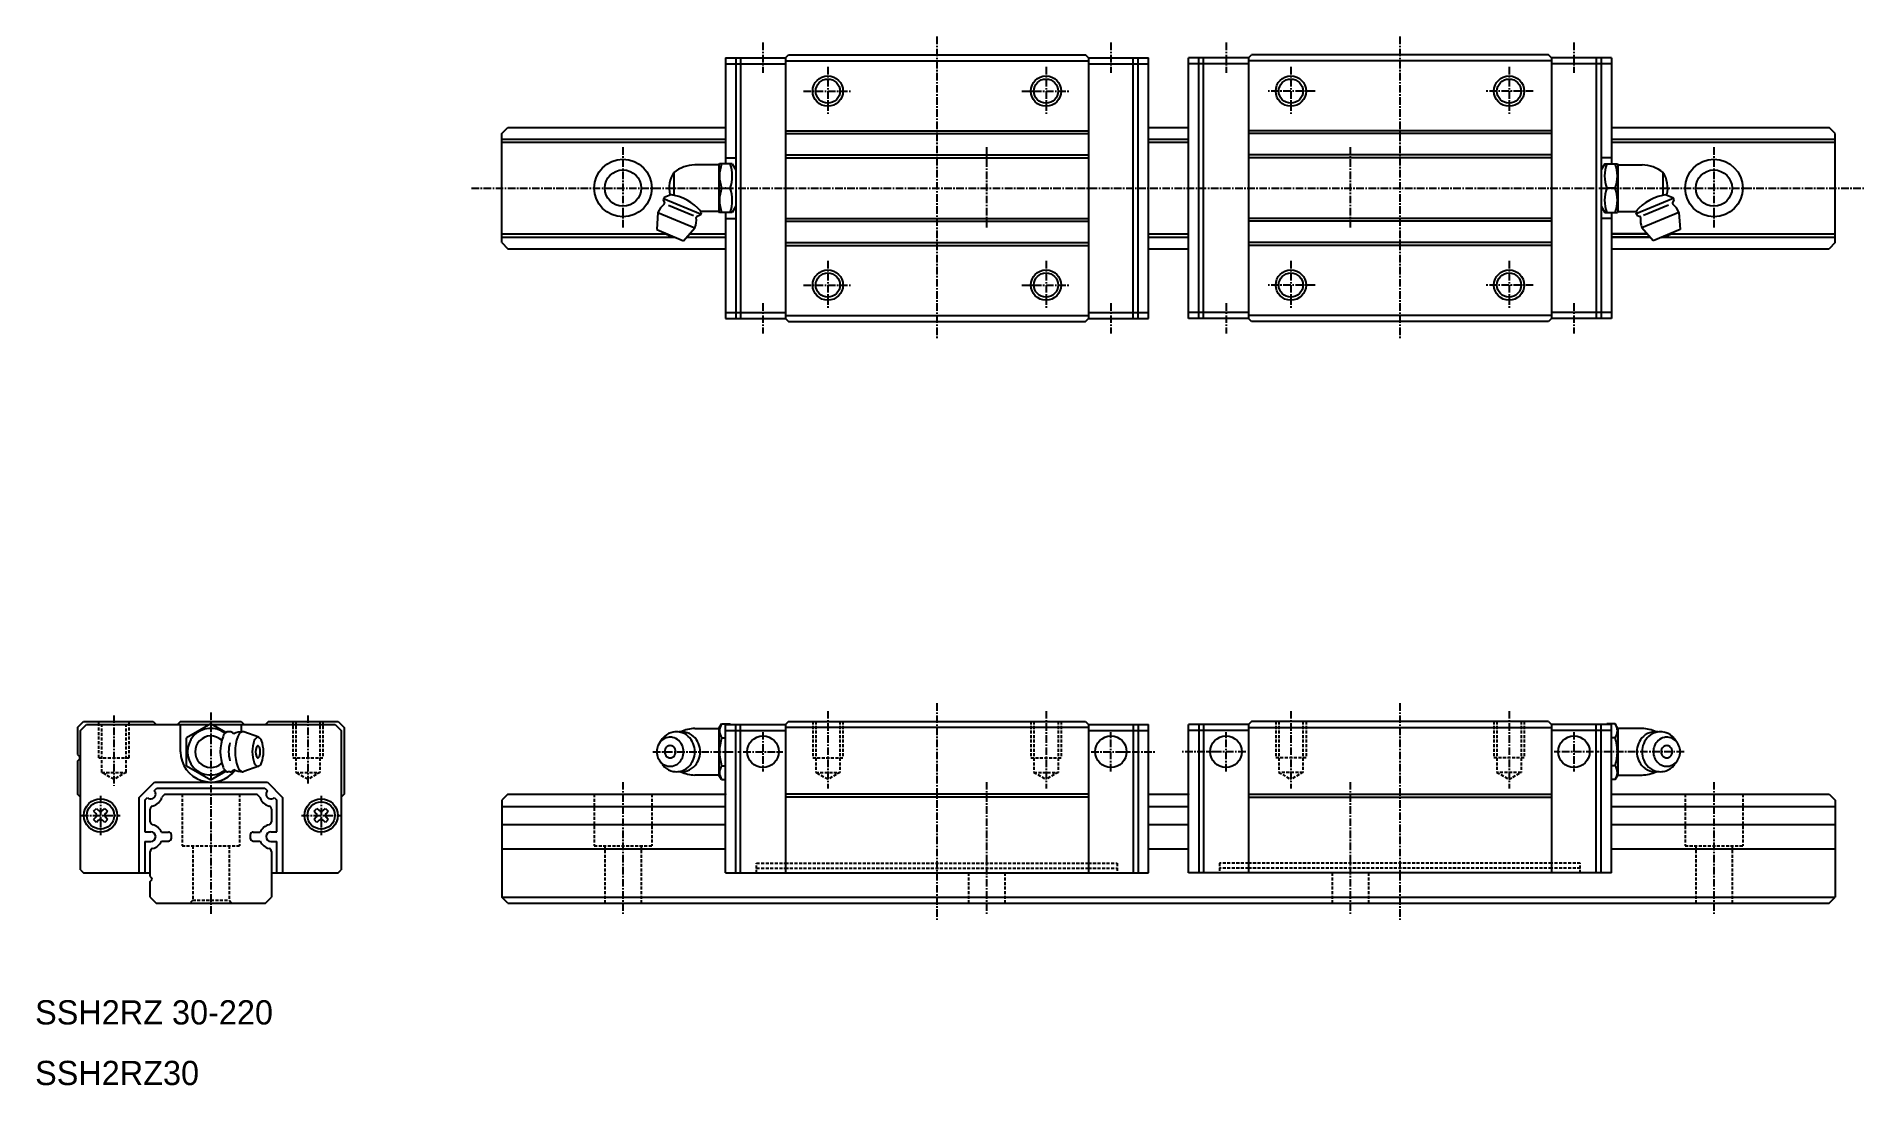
# Model space of a CAD drawing. Extents: x 10 to 312, y 10 to 183.
import ezdxf

# ---------------------------------------------------------------- set-up
doc = ezdxf.new("R2010")
doc.units = 0
doc.linetypes.add('CENTER', pattern=[2, 1.25, -0.25, 0.25, -0.25])
doc.linetypes.add('DASHED', pattern=[0.75, 0.5, -0.25])
doc.layers.get('0').update_dxf_attribs({"linetype": 'CONTINUOUS'})
doc.layers.add('CENTER', color=1, linetype='CENTER')

msp = doc.modelspace()

# ---------------------------------------------------------------- linework, layer by layer
at = {"color": 7, "linetype": 'CONTINUOUS'}
for p, q in [((123.9, 179.5), (123.9, 162)), ((123.9, 179.5), (133.8, 179.5)), ((123.9, 178.5), (133.8, 178.5)), ((125.6, 179.5), (125.6, 136.5)), ((126.4, 179.5), (126.4, 136.5)), ((133.8, 179.5), (134.3, 180)), ((133.8, 179.5), (133.8, 136.5)), ((133.8, 179), (183.8, 179)), ((134.3, 180), (183.3, 180)), ((183.8, 179.5), (183.3, 180)), ((183.8, 179.5), (193.7, 179.5)), ((183.8, 179.5), (183.8, 136.5)), ((183.8, 178.5), (193.7, 178.5)), ((191.2, 136.5), (191.2, 179.5)), ((192, 136.5), (192, 179.5)), ((193.7, 136.5), (193.7, 179.5)), ((200.3, 136.5), (200.3, 179.5)), ((210.2, 179.5), (200.3, 179.5)), ((210.2, 178.5), (200.3, 178.5)), ((202, 136.5), (202, 179.5)), ((202.8, 136.5), (202.8, 179.5)), ((210.2, 179.5), (210.7, 180)), ((210.2, 179.5), (210.2, 136.5)), ((260.2, 179), (210.2, 179)), ((259.7, 180), (210.7, 180)), ((260.2, 179.5), (259.7, 180)), ((270.1, 179.5), (260.2, 179.5)), ((260.2, 179.5), (260.2, 136.5)), ((270.1, 178.5), (260.2, 178.5)), ((267.6, 179.5), (267.6, 136.5)), ((268.4, 179.5), (268.4, 136.5)), ((270.1, 179.5), (270.1, 162)), ((87, 167), (88, 168)), ((87, 149), (87, 167)), ((87, 166.07), (123.9, 166.07)), ((88, 168), (123.9, 168)), ((133.8, 167.47), (183.8, 167.47)), ((133.8, 167), (183.8, 167)), ((193.7, 168), (200.3, 168)), ((193.7, 166.07), (200.3, 166.07)), ((260.2, 167.47), (210.2, 167.47)), ((260.2, 167), (210.2, 167)), ((270.1, 168), (306, 168)), ((270.1, 166.07), (307, 166.07)), ((307, 167), (306, 168)), ((307, 149), (307, 167)), ((87, 165.57), (123.9, 165.57)), ((123.9, 163), (125.6, 163)), ((133.8, 163.47), (183.8, 163.47)), ((133.8, 163), (183.8, 163)), ((193.7, 165.57), (200.3, 165.57)), ((260.2, 163.47), (210.2, 163.47)), ((260.2, 163), (210.2, 163)), ((270.1, 163), (268.4, 163)), ((270.1, 165.57), (307, 165.57)), ((115.4, 160.6), (115.4, 156.82)), ((122.84, 161.85), (118.84, 161.85)), ((122.93, 162), (122.84, 161.85)), ((122.84, 161.85), (122.84, 154.15)), ((125.02, 162), (122.93, 162)), ((125.02, 162), (125.6, 161)), ((268.98, 162), (268.4, 161)), ((268.98, 162), (271.07, 162)), ((271.07, 162), (271.16, 161.85)), ((271.16, 161.85), (271.16, 154.15)), ((271.16, 161.85), (275.16, 161.85)), ((278.6, 160.6), (278.6, 156.82)), ((123.28, 158), (124.68, 158)), ((270.72, 158), (269.32, 158)), ((112.77, 154), (112.57, 151.16)), ((112.77, 154), (118.87, 151.47)), ((113.78, 156.44), (113.63, 156.07)), ((113.63, 156.07), (113.84, 155.56)), ((113.71, 156.26), (119.8, 153.73)), ((114.9, 156.91), (113.78, 156.44)), ((114.49, 155.17), (118.64, 153.46)), ((119.7, 154.36), (119.88, 153.92)), ((119.88, 153.92), (119.73, 153.55)), ((122.84, 154.15), (119.88, 154.15)), ((122.84, 154.15), (122.93, 154)), ((125.02, 154), (122.93, 154)), ((123.9, 154), (123.9, 136.5)), ((125.6, 155), (125.02, 154)), ((268.4, 155), (268.98, 154)), ((268.98, 154), (271.07, 154)), ((270.1, 154), (270.1, 136.5)), ((271.16, 154.15), (271.07, 154)), ((271.16, 154.15), (274.12, 154.15)), ((274.3, 154.36), (274.12, 153.92)), ((274.12, 153.92), (274.27, 153.55)), ((280.29, 156.26), (274.2, 153.73)), ((281.23, 154), (275.13, 151.47)), ((279.51, 155.17), (275.36, 153.46)), ((279.1, 156.91), (280.22, 156.44)), ((280.37, 156.07), (280.16, 155.56)), ((280.22, 156.44), (280.37, 156.07)), ((281.23, 154), (281.43, 151.16)), ((112.57, 151.16), (117, 149.32)), ((117, 149.32), (118.87, 151.47)), ((119.73, 153.55), (119.22, 153.34)), ((123.9, 153), (125.6, 153)), ((133.8, 153), (183.8, 153)), ((133.8, 152.53), (183.8, 152.53)), ((260.2, 153), (210.2, 153)), ((260.2, 152.53), (210.2, 152.53)), ((270.1, 153), (268.4, 153)), ((274.27, 153.55), (274.78, 153.34)), ((277, 149.32), (275.13, 151.47)), ((281.43, 151.16), (277, 149.32)), ((87, 150.43), (114.32, 150.43)), ((87, 149.93), (115.53, 149.93)), ((87, 149), (88, 148)), ((88, 148), (123.9, 148)), ((117.53, 149.93), (123.9, 149.93)), ((117.97, 150.43), (123.9, 150.43)), ((133.8, 149), (183.8, 149)), ((133.8, 148.53), (183.8, 148.53)), ((193.7, 150.43), (200.3, 150.43)), ((193.7, 149.93), (200.3, 149.93)), ((193.7, 148), (200.3, 148)), ((260.2, 149), (210.2, 149)), ((260.2, 148.53), (210.2, 148.53)), ((276.03, 150.43), (270.1, 150.43)), ((270.1, 150.43), (276.03, 150.43)), ((276.47, 149.93), (270.1, 149.93)), ((270.1, 149.93), (276.47, 149.93)), ((270.1, 148), (306, 148)), ((278.47, 149.93), (307, 149.93)), ((279.68, 150.43), (307, 150.43)), ((307, 149), (306, 148)), ((123.9, 137.5), (133.8, 137.5)), ((123.9, 136.5), (133.8, 136.5)), ((133.8, 137), (183.8, 137)), ((133.8, 136.5), (134.3, 136)), ((134.3, 136), (183.3, 136)), ((183.3, 136), (183.8, 136.5)), ((183.8, 137.5), (193.7, 137.5)), ((183.8, 136.5), (193.7, 136.5)), ((210.2, 137.5), (200.3, 137.5)), ((210.2, 136.5), (200.3, 136.5)), ((260.2, 137), (210.2, 137)), ((210.7, 136), (210.2, 136.5)), ((259.7, 136), (210.7, 136)), ((260.2, 136.5), (259.7, 136)), ((270.1, 137.5), (260.2, 137.5)), ((270.1, 136.5), (260.2, 136.5)), ((17, 69), (18, 70)), ((17.5, 68.5), (18.5, 69.5)), ((18, 70), (29.5, 70)), ((18.5, 69.5), (38.79, 69.5)), ((29.5, 70), (30, 69.5)), ((34, 70), (33.5, 69.5)), ((34, 70), (44, 70)), ((34, 65), (34, 69.5)), ((39, 69.62), (35, 67.31)), ((41.49, 68.18), (39, 69.62)), ((39.21, 69.5), (59.5, 69.5)), ((44, 70), (44.5, 69.5)), ((44, 69.5), (44, 68.29)), ((48.5, 70), (48, 69.5)), ((48.5, 70), (60, 70)), ((59.5, 69.5), (60.5, 68.5)), ((60, 70), (61, 69)), ((122.84, 68.85), (123.28, 69.6)), ((123.28, 69.6), (124.68, 69.6)), ((123.9, 45), (123.9, 69.5)), ((123.9, 69.5), (133.8, 69.5)), ((124.73, 69.5), (124.68, 69.6)), ((125.6, 45), (125.6, 69.5)), ((126.4, 45), (126.4, 69.5)), ((134.3, 70), (133.8, 69.5)), ((133.8, 69.5), (133.8, 45)), ((134.3, 70), (183.3, 70)), ((183.3, 70), (183.8, 69.5)), ((183.8, 69.5), (193.7, 69.5)), ((183.8, 69.5), (183.8, 45)), ((191.2, 69.5), (191.2, 45)), ((192, 69.5), (192, 45)), ((193.7, 45), (193.7, 69.5)), ((210.2, 69.5), (200.3, 69.5)), ((200.3, 45), (200.3, 69.5)), ((202, 69.5), (202, 45)), ((202.8, 69.5), (202.8, 45)), ((210.7, 70), (210.2, 69.5)), ((210.2, 69.5), (210.2, 45)), ((259.7, 70), (210.7, 70)), ((259.7, 70), (260.2, 69.5)), ((270.1, 69.5), (260.2, 69.5)), ((260.2, 69.5), (260.2, 45)), ((267.6, 45), (267.6, 69.5)), ((268.4, 45), (268.4, 69.5)), ((269.27, 69.5), (269.32, 69.6)), ((270.72, 69.6), (269.32, 69.6)), ((270.1, 45), (270.1, 69.5)), ((271.16, 68.85), (270.72, 69.6)), ((17, 69), (17, 64.57)), ((17.5, 45.5), (17.5, 68.5)), ((35, 65), (35, 67.31)), ((42.19, 68.3), (41.82, 68.3)), ((46.89, 67.38), (44.44, 68.27)), ((60.5, 68.5), (60.5, 45.5)), ((61, 69), (61, 58)), ((113, 66.42), (113.37, 66.96)), ((118.84, 68.85), (122.84, 68.85)), ((122.84, 68.85), (122.84, 61.15)), ((123.28, 67.3), (123.9, 67.3)), ((123.9, 68.5), (133.8, 68.5)), ((183.8, 69), (133.8, 69)), ((183.8, 68.5), (193.7, 68.5)), ((210.2, 68.5), (200.3, 68.5)), ((210.2, 69), (260.2, 69)), ((270.1, 68.5), (260.2, 68.5)), ((270.72, 67.3), (270.1, 67.3)), ((275.16, 68.85), (271.16, 68.85)), ((271.16, 68.85), (271.16, 61.15)), ((281, 66.42), (280.63, 66.96)), ((17, 64.57), (17.28, 64.28)), ((17, 63.43), (17.28, 63.72)), ((17, 63.43), (17, 58)), ((35, 62.69), (35, 65)), ((113.37, 63.04), (113, 63.58)), ((280.63, 63.04), (281, 63.58)), ((35, 62.69), (39, 60.38)), ((39, 60.38), (41.49, 61.82)), ((42.19, 61.7), (41.82, 61.7)), ((46.89, 62.62), (44.44, 61.73)), ((113.37, 63.04), (113.38, 63.02)), ((122.84, 61.15), (118.84, 61.15)), ((123.28, 60.4), (122.84, 61.15)), ((123.28, 62.7), (123.9, 62.7)), ((123.28, 60.4), (123.9, 60.4)), ((270.72, 62.7), (270.1, 62.7)), ((270.72, 60.4), (270.1, 60.4)), ((270.72, 60.4), (271.16, 61.15)), ((271.16, 61.15), (275.16, 61.15)), ((280.63, 63.04), (280.62, 63.02)), ((17.5, 57.5), (17, 58)), ((27.1, 57.42), (29.68, 60)), ((27.1, 57.42), (27.1, 45)), ((28.1, 57.01), (28.53, 57.44)), ((29.66, 58.57), (30.09, 59)), ((29.68, 60), (48.32, 60)), ((30.09, 59), (47.91, 59)), ((31.43, 58), (30.93, 57.5)), ((31.43, 58), (46.57, 58)), ((47.07, 57.5), (46.57, 58)), ((47.91, 59), (48.34, 58.57)), ((48.32, 60), (50.9, 57.42)), ((49.47, 57.44), (49.9, 57.01)), ((50.9, 45), (50.9, 57.42)), ((61, 58), (60.5, 57.5)), ((88, 58), (87, 57)), ((88, 58), (123.9, 58)), ((183.8, 58), (133.8, 58)), ((183.8, 57.5), (133.8, 57.5)), ((193.7, 58), (200.3, 58)), ((210.2, 58), (260.2, 58)), ((210.2, 57.5), (260.2, 57.5)), ((270.1, 58), (306, 58)), ((306, 58), (307, 57)), ((19.64, 55.19), (20.11, 55.66)), ((19.64, 55.19), (20, 54.82)), ((20.11, 55.66), (20.48, 55.3)), ((21.12, 55.3), (21.49, 55.66)), ((21.49, 55.66), (21.96, 55.19)), ((21.6, 54.82), (21.96, 55.19)), ((28.1, 57.01), (28.1, 51.8)), ((29, 53.45), (29, 55.55)), ((49, 55.55), (49, 53.45)), ((49.9, 51.8), (49.9, 57.01)), ((56.04, 55.19), (56.51, 55.66)), ((56.04, 55.19), (56.4, 54.82)), ((56.51, 55.66), (56.88, 55.3)), ((57.52, 55.3), (57.89, 55.66)), ((57.89, 55.66), (58.36, 55.19)), ((58, 54.82), (58.36, 55.19)), ((87, 57), (87, 41)), ((87, 55.99), (123.9, 55.99)), ((193.7, 55.99), (200.3, 55.99)), ((270.1, 55.99), (307, 55.99)), ((307, 57), (307, 41)), ((20, 54.18), (19.64, 53.81)), ((20.11, 53.34), (19.64, 53.81)), ((20.48, 53.7), (20.11, 53.34)), ((21.49, 53.34), (21.12, 53.7)), ((21.96, 53.81), (21.49, 53.34)), ((21.96, 53.81), (21.6, 54.18)), ((28.1, 51.8), (29.1, 51.8)), ((30.84, 51.75), (32, 51.75)), ((46, 51.75), (47.16, 51.75)), ((48.9, 51.8), (49.9, 51.8)), ((56.4, 54.18), (56.04, 53.81)), ((56.51, 53.34), (56.04, 53.81)), ((56.88, 53.7), (56.51, 53.34)), ((57.89, 53.34), (57.52, 53.7)), ((58.36, 53.81), (57.89, 53.34)), ((58.36, 53.81), (58, 54.18)), ((87, 53.01), (123.9, 53.01)), ((193.7, 53.01), (200.3, 53.01)), ((270.1, 53.01), (307, 53.01)), ((28.1, 50.2), (29.1, 50.2)), ((28.1, 50.2), (28.1, 45)), ((29, 44.42), (29, 48.55)), ((30.84, 50.25), (32, 50.25)), ((32.5, 50.75), (32.5, 51.25)), ((45.5, 51.25), (45.5, 50.75)), ((46, 50.25), (47.16, 50.25)), ((48.9, 50.2), (49.9, 50.2)), ((49, 48.55), (49, 41)), ((49.9, 45), (49.9, 50.2)), ((87, 48.99), (123.9, 48.99)), ((193.7, 48.99), (200.3, 48.99)), ((270.1, 48.99), (307, 48.99)), ((17.5, 45.5), (18, 45)), ((60, 45), (60.5, 45.5)), ((18, 45), (29, 45)), ((29, 44.42), (29.21, 44.21)), ((29, 43.58), (29.21, 43.79)), ((29, 41), (29, 43.58)), ((49, 45), (60, 45)), ((123.9, 45), (193.7, 45)), ((270.1, 45), (200.3, 45)), ((29, 41), (30, 40)), ((30, 40), (48, 40)), ((48, 40), (49, 41)), ((87, 41), (307, 41)), ((88, 40), (87, 41)), ((88, 40), (306, 40)), ((306, 40), (307, 41))]:
    msp.add_line(p, q, dxfattribs=at)
at = {"color": 3, "linetype": 'DASHED'}
for p, q in [((20.5, 64), (20.5, 70)), ((21, 61.6), (21, 70)), ((25, 61.6), (25, 70)), ((25.5, 64), (25.5, 70)), ((52.5, 70), (52.5, 64)), ((53, 70), (53, 61.6)), ((57, 70), (57, 61.6)), ((57.5, 70), (57.5, 64)), ((138.3, 70), (138.3, 64)), ((138.8, 70), (138.8, 61.6)), ((142.8, 70), (142.8, 61.6)), ((143.3, 70), (143.3, 64)), ((174.3, 70), (174.3, 64)), ((174.8, 70), (174.8, 61.6)), ((178.8, 70), (178.8, 61.6)), ((179.3, 70), (179.3, 64)), ((214.7, 70), (214.7, 64)), ((215.2, 70), (215.2, 61.6)), ((219.2, 70), (219.2, 61.6)), ((219.7, 70), (219.7, 64)), ((250.7, 70), (250.7, 64)), ((251.2, 70), (251.2, 61.6)), ((255.2, 70), (255.2, 61.6)), ((255.7, 70), (255.7, 64)), ((20.5, 64), (25.5, 64)), ((52.5, 64), (57.5, 64)), ((138.3, 64), (143.3, 64)), ((174.3, 64), (179.3, 64)), ((219.7, 64), (214.7, 64)), ((255.7, 64), (250.7, 64)), ((21, 61.6), (25, 61.6)), ((23, 60.45), (21, 61.6)), ((25, 61.6), (23, 60.45)), ((53, 61.6), (57, 61.6)), ((55, 60.45), (53, 61.6)), ((57, 61.6), (55, 60.45)), ((138.8, 61.6), (142.8, 61.6)), ((140.8, 60.45), (138.8, 61.6)), ((142.8, 61.6), (140.8, 60.45)), ((174.8, 61.6), (178.8, 61.6)), ((174.8, 61.6), (176.8, 60.45)), ((178.8, 61.6), (176.8, 60.45)), ((219.2, 61.6), (215.2, 61.6)), ((215.2, 61.6), (217.2, 60.45)), ((219.2, 61.6), (217.2, 60.45)), ((255.2, 61.6), (251.2, 61.6)), ((251.2, 61.6), (253.2, 60.45)), ((253.2, 60.45), (255.2, 61.6)), ((34.25, 58), (34.25, 49.5)), ((43.75, 58), (43.75, 49.5)), ((102.25, 58), (102.25, 49.5)), ((111.75, 58), (111.75, 49.5)), ((282.25, 58), (282.25, 49.5)), ((291.75, 58), (291.75, 49.5)), ((34.25, 49.5), (43.75, 49.5)), ((36, 49.5), (36, 40.5)), ((42, 49.5), (42, 40.5)), ((102.25, 49.5), (111.75, 49.5)), ((104, 49.5), (104, 40)), ((110, 49.5), (110, 40)), ((282.25, 49.5), (291.75, 49.5)), ((284, 49.5), (284, 40)), ((290, 49.5), (290, 40)), ((129.05, 46.6), (133.8, 46.6)), ((129.05, 45), (129.05, 46.6)), ((129.05, 45.8), (133.8, 45.8)), ((133.8, 46.6), (183.8, 46.6)), ((133.8, 45.8), (183.8, 45.8)), ((183.8, 46.6), (188.55, 46.6)), ((183.8, 45.8), (188.55, 45.8)), ((188.55, 46.6), (188.55, 45)), ((210.2, 46.6), (205.45, 46.6)), ((205.45, 46.6), (205.45, 45)), ((210.2, 45.8), (205.45, 45.8)), ((260.2, 46.6), (210.2, 46.6)), ((260.2, 45.8), (210.2, 45.8)), ((264.95, 46.6), (260.2, 46.6)), ((264.95, 45.8), (260.2, 45.8)), ((264.95, 45), (264.95, 46.6)), ((164, 45), (164, 40)), ((170, 45), (170, 40)), ((224, 45), (224, 40)), ((230, 45), (230, 40)), ((36, 40.5), (35.5, 40)), ((36, 40.5), (42, 40.5)), ((42, 40.5), (42.5, 40))]:
    msp.add_line(p, q, dxfattribs=at)
at = {"color": 3, "linetype": 'CONTINUOUS'}
for centre in [(140.8, 174), (176.8, 174), (217.2, 174), (253.2, 174), (140.8, 142), (176.8, 142), (217.2, 142), (253.2, 142)]:
    msp.add_circle(centre, 2.5, dxfattribs=at)
at = {"color": 7, "linetype": 'CONTINUOUS'}
for centre, radius in [((140.8, 174), 2), ((176.8, 174), 2), ((217.2, 174), 2), ((253.2, 174), 2), ((107, 158), 4.75), ((107, 158), 3), ((287, 158), 4.75), ((287, 158), 3), ((140.8, 142), 2), ((176.8, 142), 2), ((217.2, 142), 2), ((253.2, 142), 2), ((130.1, 65), 2.6), ((187.5, 65), 2.6), ((206.5, 65), 2.6), ((263.9, 65), 2.6), ((20.8, 54.5), 2.75), ((20.8, 54.5), 2.25), ((57.2, 54.5), 2.75), ((57.2, 54.5), 2.25)]:
    msp.add_circle(centre, radius, dxfattribs=at)
for centre, radius, start, end in [((119.32, 158), 4.7, 146.4138, 193.1788), ((119.07, 155.85), 6, 92.1789, 127.7261), ((128.88, 160), 5.95, 160.3465, 199.6535), ((119.08, 160), 5.95, 340.3465, 19.6535), ((274.92, 160), 5.95, 160.3465, 199.6535), ((265.12, 160), 5.95, 340.3465, 19.6535), ((274.93, 155.85), 6, 52.2739, 87.8211), ((274.68, 158), 4.7, 346.8212, 33.5862), ((113.77, 148.99), 8, 40.1892, 83.034), ((128.88, 156), 5.95, 160.3465, 199.6535), ((119.08, 156), 5.95, 340.3465, 19.6535), ((274.92, 156), 5.95, 160.3465, 199.6535), ((265.12, 156), 5.95, 340.3465, 19.6535), ((280.23, 148.99), 8, 96.966, 139.8108), ((115.82, 152.73), 3.3, 128.1639, 157.4998), ((113.66, 155.49), 0.2, 308.1641, 22.5004), ((280.34, 155.49), 0.2, 157.4996, 231.8359), ((278.18, 152.73), 3.3, 22.5002, 51.8361), ((115.82, 152.73), 3.3, 337.5, 6.836), ((119.29, 153.15), 0.2, 112.4996, 186.8355), ((274.71, 153.15), 0.2, 353.1645, 67.5004), ((278.18, 152.73), 3.3, 173.164, 202.5), ((115.95, 153.05), 3.2, 229.29, 265.71), ((278.05, 153.05), 3.2, 274.29, 310.71), ((125.01, 68.45), 2.08, 146.4718, 213.5286), ((268.99, 68.45), 2.08, 326.4714, 33.5282), ((39, 65), 3.85, 52.5077, 307.4921), ((39, 65), 2.6, 46.6213, 313.3788), ((47.87, 65), 7.31, 159.7619, 200.2379), ((42.32, 67.05), 1.4, 121.1003, 160.1439), ((41.82, 67.8), 0.505, 90.9032, 115.752), ((47.24, 65), 5.31, 163.6264, 196.3729), ((42.19, 67.8), 0.505, 64.248, 90.9029), ((41.69, 67.05), 1.4, 39.4278, 58.8997), ((44.27, 65), 3.3, 90, 117.0545), ((50.31, 65), 7.31, 159.7619, 200.2379), ((44.77, 67.05), 1.4, 121.1003, 160.1439), ((44.27, 67.8), 0.505, 68.6875, 115.752), ((51.15, 65), 5.31, 159.7307, 200.2693), ((47.13, 66.49), 1.02, 121.0514, 160.104), ((46.76, 67.03), 0.368, 64.287, 115.7129), ((46.4, 66.49), 1.02, 19.896, 58.9485), ((42.37, 65), 5.31, 339.7307, 20.2693), ((115.1, 65), 2.53, 133.386, 226.6139), ((114.81, 65.26), 2.15, 101.0363, 132.5263), ((116.25, 65), 3.48, 133.386, 145.8067), ((115.85, 65.35), 2.95, 101.0363, 132.5263), ((114.79, 65.35), 2.05, 79.1808, 100.8192), ((114.76, 65.26), 2.15, 47.4736, 78.9636), ((115.82, 65.48), 2.82, 90, 100.8192), ((115.82, 65.48), 2.82, 79.1808, 90), ((114.47, 65), 2.53, 313.386, 46.6139), ((116.68, 65.48), 2.82, 90, 98.7658), ((115.78, 65.35), 2.95, 47.4737, 78.9637), ((119.07, 62.85), 6, 92.1777, 114.8938), ((116.68, 65.48), 2.82, 79.1808, 90), ((116.64, 65.35), 2.95, 47.4737, 78.9637), ((115.39, 65), 3.48, 313.386, 46.6139), ((116.25, 65), 3.48, 313.386, 46.6139), ((130.74, 65), 7.81, 162.8691, 197.1308), ((263.26, 65), 7.81, 342.8692, 17.1309), ((277.75, 65), 3.48, 133.3861, 226.614), ((278.61, 65), 3.48, 133.3861, 226.614), ((274.93, 62.85), 6, 65.1062, 87.8223), ((277.36, 65.35), 2.95, 101.0363, 132.5263), ((278.22, 65.35), 2.95, 101.0363, 132.5263), ((277.32, 65.48), 2.82, 90, 100.8192), ((279.53, 65), 2.53, 133.3861, 226.614), ((277.32, 65.48), 2.82, 81.2342, 90), ((278.18, 65.48), 2.82, 90, 100.8192), ((279.24, 65.26), 2.15, 101.0364, 132.5264), ((278.18, 65.48), 2.82, 79.1808, 90), ((278.15, 65.35), 2.95, 47.4737, 78.9637), ((279.21, 65.35), 2.05, 79.1808, 100.8192), ((279.19, 65.26), 2.15, 47.4737, 78.9637), ((277.75, 65), 3.48, 34.1933, 46.614), ((278.9, 65), 2.53, 313.3861, 46.614), ((17, 64), 0.4, 0, 45.0002), ((17, 64), 0.4, 314.9998, 0), ((39, 65), 5, 180, 322.6126), ((48.59, 65), 2.22, 159.7738, 200.2262), ((46.91, 65.62), 0.423, 121.1185, 160.1588), ((46.91, 64.38), 0.423, 199.8412, 238.8814), ((46.76, 65.85), 0.153, 64.2337, 115.7663), ((46.76, 64.15), 0.153, 244.2337, 295.7663), ((46.61, 65.62), 0.423, 19.8412, 58.8814), ((46.61, 64.38), 0.423, 301.1185, 340.1588), ((44.93, 65), 2.22, 339.7738, 20.2262), ((114.92, 65), 1.05, 133.386, 226.6139), ((114.8, 65.11), 0.895, 101.0362, 132.5262), ((114.8, 64.89), 0.895, 227.4736, 258.9636), ((114.79, 65.15), 0.855, 79.1807, 100.8191), ((114.79, 64.85), 0.855, 259.1807, 280.8191), ((114.77, 65.11), 0.895, 47.4736, 78.9636), ((114.77, 64.89), 0.895, 281.0363, 312.5262), ((114.66, 65), 1.05, 313.386, 46.6139), ((279.34, 65), 1.05, 133.3861, 226.614), ((279.23, 65.11), 0.895, 101.0364, 132.5264), ((279.23, 64.89), 0.895, 227.4738, 258.9637), ((279.21, 65.15), 0.855, 79.1809, 100.8193), ((279.21, 64.85), 0.855, 259.1809, 280.8193), ((279.2, 65.11), 0.895, 47.4738, 78.9638), ((279.2, 64.89), 0.895, 281.0364, 312.5264), ((279.08, 65), 1.05, 313.3861, 46.614), ((42.32, 62.95), 1.4, 199.8561, 238.8996), ((41.82, 62.2), 0.505, 244.2479, 270.3932), ((42.19, 62.2), 0.505, 270.3929, 295.752), ((41.69, 62.95), 1.4, 301.1003, 320.5701), ((44.27, 65), 3.3, 242.9455, 270), ((44.77, 62.95), 1.4, 199.8561, 238.8996), ((44.27, 62.2), 0.505, 244.2479, 289.9356), ((47.13, 63.51), 1.02, 199.896, 238.9485), ((46.76, 62.97), 0.368, 244.287, 295.7129), ((46.4, 63.51), 1.02, 301.0514, 340.104), ((114.81, 64.74), 2.15, 227.4736, 258.9636), ((116.25, 65), 3.48, 214.653, 226.6139), ((115.85, 64.65), 2.95, 227.4737, 258.9637), ((114.79, 64.65), 2.05, 259.1808, 280.8192), ((114.76, 64.74), 2.15, 281.0363, 312.5263), ((115.82, 64.52), 2.82, 259.1808, 280.8192), ((116.68, 64.52), 2.82, 261.2379, 280.8192), ((115.78, 64.65), 2.95, 281.0363, 312.5263), ((119.07, 67.15), 6, 245.1062, 267.8223), ((116.64, 64.65), 2.95, 281.0363, 312.5263), ((125.01, 61.55), 2.08, 146.4713, 213.5276), ((268.99, 61.55), 2.08, 326.4724, 33.5287), ((274.93, 67.15), 6, 272.1777, 294.8938), ((277.36, 64.65), 2.95, 227.4737, 258.9637), ((278.22, 64.65), 2.95, 227.4737, 258.9637), ((277.32, 64.52), 2.82, 259.1808, 278.7621), ((278.18, 64.52), 2.82, 259.1808, 280.8192), ((279.24, 64.74), 2.15, 227.4737, 258.9637), ((278.15, 64.65), 2.95, 281.0363, 312.5263), ((279.21, 64.65), 2.05, 259.1808, 280.8192), ((279.19, 64.74), 2.15, 281.0364, 312.5264), ((277.75, 65), 3.48, 313.3861, 325.347), ((29.1, 58), 0.8, 224.7076, 0), ((28.93, 58.07), 2.08, 282.7762, 344.1539), ((29.1, 58), 0.8, 0, 45.2923), ((49.07, 58.07), 2.08, 195.8461, 257.2238), ((48.9, 58), 0.8, 134.7077, 180), ((48.9, 58), 0.8, 180, 315.2924), ((19.69, 54.5), 0.45, 314.9998, 45.0002), ((20.8, 55.61), 0.45, 225.0002, 314.9998), ((21.91, 54.5), 0.45, 134.9998, 225.0002), ((29.5, 55.55), 0.5, 102.7763, 180), ((48.5, 55.55), 0.5, 0, 77.2237), ((56.09, 54.5), 0.45, 314.9998, 45.0002), ((57.2, 55.61), 0.45, 225.0002, 314.9998), ((58.31, 54.5), 0.45, 134.9998, 225.0002), ((20.8, 53.39), 0.45, 45.0002, 134.9998), ((29.5, 53.45), 0.5, 180, 257.2237), ((29.1, 51), 0.8, 0, 90), ((28.93, 50.93), 2.08, 23.1459, 77.2238), ((32, 51.25), 0.5, 0, 90), ((46, 51.25), 0.5, 90, 180), ((49.07, 50.93), 2.08, 102.7762, 156.8541), ((48.9, 51), 0.8, 90, 180), ((48.5, 53.45), 0.5, 282.7763, 0), ((57.2, 53.39), 0.45, 45.0002, 134.9998), ((29.5, 48.55), 0.5, 102.7763, 180), ((29.1, 51), 0.8, 270, 0), ((28.93, 51.07), 2.08, 282.7762, 336.8541), ((32, 50.75), 0.5, 270, 0), ((46, 50.75), 0.5, 180, 270), ((49.07, 51.07), 2.08, 203.1459, 257.2238), ((48.9, 51), 0.8, 180, 270), ((48.5, 48.55), 0.5, 0, 77.2237), ((29, 44), 0.3, 0, 44.9996), ((29, 44), 0.3, 315.0004, 0)]:
    msp.add_arc(centre, radius, start, end, dxfattribs=at)
for p in [(123.9, 158), (193.7, 158), (200.3, 158), (270.1, 158), (39, 70), (123.9, 58), (193.7, 58), (200.3, 58), (270.1, 58), (39, 40)]:
    msp.add_point(p, dxfattribs=at)
at = {"layer": 'CENTER', "color": 1, "linetype": 'CENTER'}
for p, q in [((130.1, 182), (130.1, 177)), ((158.8, 183), (158.8, 133)), ((187.5, 182), (187.5, 177)), ((206.5, 182), (206.5, 177)), ((235.2, 183), (235.2, 133)), ((263.9, 182), (263.9, 177)), ((140.8, 178), (140.8, 170)), ((176.8, 178), (176.8, 170)), ((217.2, 178), (217.2, 170)), ((253.2, 178), (253.2, 170)), ((136.8, 174), (144.8, 174)), ((172.8, 174), (180.8, 174)), ((221.2, 174), (213.2, 174)), ((257.2, 174), (249.2, 174)), ((107, 164.75), (107, 151.25)), ((167, 164.75), (167, 151.25)), ((227, 164.75), (227, 151.25)), ((287, 164.75), (287, 151.25)), ((82, 158), (312, 158)), ((140.8, 146), (140.8, 138)), ((176.8, 146), (176.8, 138)), ((217.2, 146), (217.2, 138)), ((253.2, 146), (253.2, 138)), ((136.8, 142), (144.8, 142)), ((172.8, 142), (180.8, 142)), ((221.2, 142), (213.2, 142)), ((257.2, 142), (249.2, 142)), ((130.1, 139), (130.1, 134)), ((187.5, 139), (187.5, 134)), ((206.5, 139), (206.5, 134)), ((263.9, 139), (263.9, 134)), ((158.8, 73), (158.8, 37)), ((235.2, 73), (235.2, 37)), ((23, 71), (23, 59.36)), ((39, 71.5), (39, 38)), ((55, 71), (55, 59.54)), ((140.8, 71.72), (140.8, 58.91)), ((176.8, 71.72), (176.8, 58.91)), ((217.2, 71.72), (217.2, 58.91)), ((253.2, 71.72), (253.2, 58.91)), ((130.1, 68.25), (130.1, 61.75)), ((187.5, 61.75), (187.5, 68.25)), ((206.5, 61.75), (206.5, 68.25)), ((263.9, 68.25), (263.9, 61.75)), ((111.93, 65), (126.4, 65)), ((126.85, 65), (133.35, 65)), ((184.25, 65), (190.75, 65)), ((189, 65), (195, 65)), ((205, 65), (199, 65)), ((209.75, 65), (203.25, 65)), ((267.15, 65), (260.65, 65)), ((282.07, 65), (267.6, 65)), ((20.8, 57.75), (20.8, 51.25)), ((57.2, 57.75), (57.2, 51.25)), ((107, 60), (107, 38)), ((167, 60), (167, 38)), ((227, 60), (227, 38)), ((287, 60), (287, 38)), ((17.55, 54.5), (24.05, 54.5)), ((53.95, 54.5), (60.45, 54.5))]:
    msp.add_line(p, q, dxfattribs=at)

# ---------------------------------------------------------------- texts
at = {"color": 7, "linetype": 'CONTINUOUS'}
for s, p in [('SSH2RZ 30-220', (10, 20)), ('SSH2RZ30', (10, 10))]:
    msp.add_text(s, height=4, dxfattribs=at).set_placement(p)

doc.saveas('drawing.dxf')
